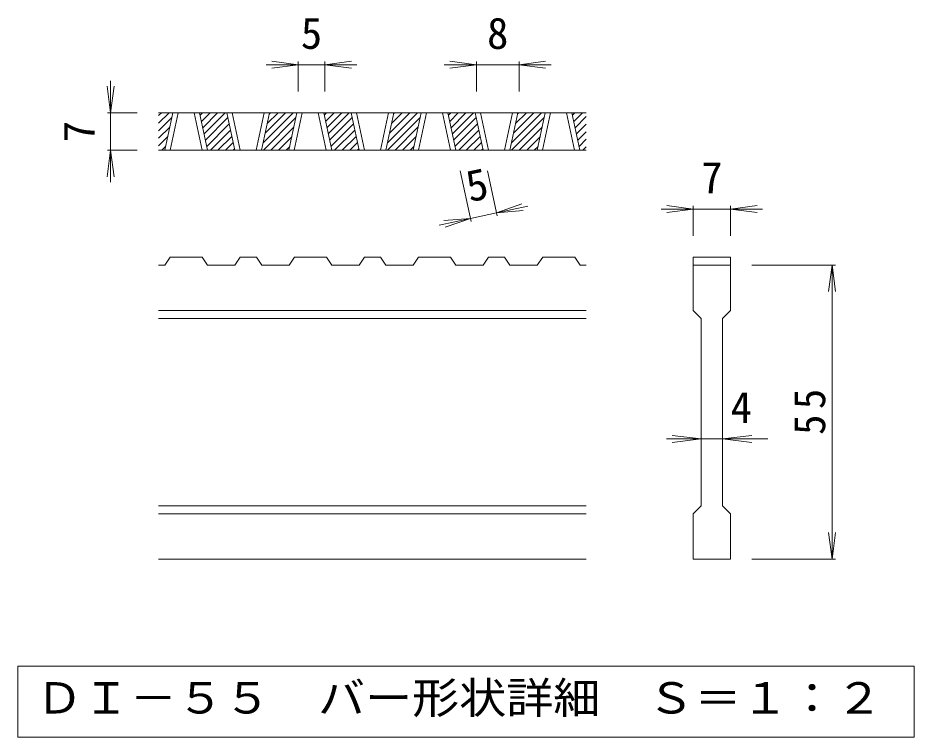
# Model space of a CAD drawing. Units: millimetres on the paper, enlarged 6 times, with parts at other scales. Extents: x -1125 to 1035, y -823 to 751.
# Drawn here: x 464 to 967, y -238 to 165 of the extents above; entities that cross this region are included whole.
import ezdxf
from ezdxf.enums import TextEntityAlignment as Align

# ---------------------------------------------------------------- set-up
doc = ezdxf.new("R2010")
doc.units = ezdxf.units.MM
doc.header["$LTSCALE"] = 6
doc.layers.add('D-0_通り芯', color=3, linetype='Continuous', lineweight=9)
doc.layers.add('D-4_寸法', color=7, linetype='Continuous', lineweight=9)
doc.styles.add('ＭＳ ゴシック', font='')
doc.styles.get('ＭＳ ゴシック').set_extended_font_data('MS Gothic')

msp = doc.modelspace()

# ---------------------------------------------------------------- linework, layer by layer
at = {"layer": 'D-0_通り芯'}
for p, q in [((782.742, 112.055), (542.742, 112.055)), ((542.742, 110.471), (544.326, 112.055)), ((542.742, 106.228), (548.569, 112.055)), ((546.183, 91.055), (550.677, 112.055)), ((549.183, 91.055), (553.677, 112.055)), ((562.677, 112.055), (567.171, 91.055)), ((565.677, 112.055), (570.171, 91.055)), ((565.969, 110.688), (567.336, 112.055)), ((566.717, 107.193), (571.579, 112.055)), ((567.465, 103.699), (575.822, 112.055)), ((568.213, 100.204), (580.064, 112.055)), ((585.51, 91.055), (581.016, 112.055)), ((588.51, 91.055), (584.016, 112.055)), ((602.004, 112.055), (597.51, 91.055)), ((605.016, 112.055), (600.522, 91.055)), ((601.414, 95.221), (618.248, 112.055)), ((602.569, 100.619), (614.005, 112.055)), ((603.724, 106.017), (609.763, 112.055)), ((604.879, 111.414), (605.52, 112.055)), ((615.862, 91.055), (620.356, 112.055)), ((618.862, 91.055), (623.356, 112.055)), ((632.356, 112.055), (636.85, 91.055)), ((635.356, 112.055), (639.85, 91.055)), ((635.649, 110.688), (637.016, 112.055)), ((636.396, 107.193), (641.258, 112.055)), ((637.144, 103.699), (645.501, 112.055)), ((637.892, 100.204), (649.744, 112.055)), ((655.19, 91.055), (650.696, 112.055)), ((658.19, 91.055), (653.696, 112.055)), ((671.684, 112.055), (667.19, 91.055)), ((674.696, 112.055), (670.202, 91.055)), ((671.093, 95.221), (687.927, 112.055)), ((672.248, 100.619), (683.685, 112.055)), ((673.403, 106.017), (679.442, 112.055)), ((674.559, 111.414), (675.199, 112.055)), ((685.541, 91.055), (690.035, 112.055)), ((688.541, 91.055), (693.035, 112.055)), ((702.035, 112.055), (706.529, 91.055)), ((705.035, 112.055), (709.529, 91.055)), ((705.328, 110.688), (706.695, 112.055)), ((706.076, 107.193), (710.938, 112.055)), ((706.824, 103.699), (715.18, 112.055)), ((707.571, 100.204), (719.423, 112.055)), ((724.869, 91.055), (720.375, 112.055)), ((727.869, 91.055), (723.375, 112.055)), ((741.363, 112.055), (736.869, 91.055)), ((744.375, 112.055), (739.881, 91.055)), ((740.772, 95.221), (757.607, 112.055)), ((741.928, 100.619), (753.364, 112.055)), ((743.083, 106.017), (749.121, 112.055)), ((744.238, 111.414), (744.879, 112.055)), ((755.221, 91.055), (759.715, 112.055)), ((758.221, 91.055), (762.715, 112.055)), ((771.715, 112.055), (776.209, 91.055)), ((774.715, 112.055), (779.209, 91.055)), ((775.007, 110.688), (776.374, 112.055)), ((775.755, 107.193), (780.617, 112.055)), ((542.742, 101.985), (550.096, 109.339)), ((568.961, 96.709), (581.596, 109.345)), ((569.709, 93.214), (582.344, 105.85)), ((601.491, 91.055), (619.775, 109.339)), ((638.64, 96.709), (651.276, 109.345)), ((639.388, 93.214), (652.024, 105.85)), ((671.17, 91.055), (689.454, 109.339)), ((708.319, 96.709), (720.955, 109.345)), ((709.067, 93.214), (721.703, 105.85)), ((740.849, 91.055), (759.133, 109.339)), ((776.503, 103.699), (782.742, 109.938)), ((777.251, 100.204), (782.742, 105.695)), ((542.742, 97.743), (548.941, 103.942)), ((571.792, 91.055), (583.092, 102.355)), ((605.733, 91.055), (618.62, 103.942)), ((641.471, 91.055), (652.771, 102.355)), ((675.412, 91.055), (688.299, 103.942)), ((711.151, 91.055), (722.451, 102.355)), ((745.092, 91.055), (757.978, 103.942)), ((777.999, 96.709), (782.742, 101.452)), ((542.742, 93.5), (547.785, 98.544)), ((576.035, 91.055), (583.84, 98.86)), ((609.976, 91.055), (617.465, 98.544)), ((645.714, 91.055), (653.519, 98.86)), ((679.655, 91.055), (687.144, 98.544)), ((715.393, 91.055), (723.199, 98.86)), ((749.334, 91.055), (756.823, 98.544)), ((778.746, 93.214), (782.742, 97.21)), ((782.742, 91.055), (542.742, 91.055)), ((544.539, 91.055), (546.63, 93.146)), ((580.277, 91.055), (584.588, 95.366)), ((584.52, 91.055), (585.336, 91.871)), ((614.218, 91.055), (616.31, 93.146)), ((649.957, 91.055), (654.267, 95.366)), ((654.199, 91.055), (655.015, 91.871)), ((683.898, 91.055), (685.989, 93.146)), ((719.636, 91.055), (723.946, 95.366)), ((723.878, 91.055), (724.694, 91.871)), ((753.577, 91.055), (755.668, 93.146)), ((780.83, 91.055), (782.742, 92.967)), ((546.235, 26.555), (549.235, 31.055)), ((567.223, 31.055), (549.235, 31.055)), ((567.223, 31.055), (570.223, 26.555)), ((585.563, 26.555), (588.563, 31.055)), ((597.563, 31.055), (588.563, 31.055)), ((597.563, 31.055), (600.575, 26.555)), ((615.914, 26.555), (618.914, 31.055)), ((636.902, 31.055), (618.914, 31.055)), ((636.902, 31.055), (639.902, 26.555)), ((655.242, 26.555), (658.242, 31.055)), ((667.242, 31.055), (658.242, 31.055)), ((667.242, 31.055), (670.254, 26.555)), ((685.593, 26.555), (688.593, 31.055)), ((706.581, 31.055), (688.593, 31.055)), ((706.581, 31.055), (709.581, 26.555)), ((724.921, 26.555), (727.921, 31.055)), ((736.921, 31.055), (727.921, 31.055)), ((736.921, 31.055), (739.933, 26.555)), ((755.273, 26.555), (758.273, 31.055)), ((776.261, 31.055), (758.273, 31.055)), ((776.261, 31.055), (779.261, 26.555)), ((842.742, 31.055), (842.742, 26.555)), ((546.235, 26.555), (542.742, 26.555)), ((585.563, 26.555), (570.223, 26.555)), ((615.914, 26.555), (600.575, 26.555)), ((655.242, 26.555), (639.902, 26.555)), ((685.593, 26.555), (670.254, 26.555)), ((724.921, 26.555), (709.581, 26.555)), ((755.273, 26.555), (739.933, 26.555)), ((782.742, 26.555), (779.261, 26.555)), ((842.742, 26.555), (863.742, 26.555)), ((842.742, 1.055), (842.742, 26.555)), ((863.742, 26.555), (863.742, 1.055)), ((782.742, 1.055), (542.742, 1.055)), ((842.742, 1.055), (847.242, -3.445)), ((859.242, -3.445), (863.742, 1.055)), ((782.742, -3.445), (542.742, -3.445)), ((847.242, -108.445), (847.242, -3.445)), ((859.242, -3.445), (859.242, -108.445)), ((782.742, -108.445), (542.742, -108.445)), ((842.742, -112.945), (847.242, -108.445)), ((859.242, -108.445), (863.742, -112.945)), ((782.742, -112.945), (542.742, -112.945)), ((842.742, -138.445), (842.742, -112.945)), ((863.742, -112.945), (863.742, -138.445)), ((782.742, -138.445), (542.742, -138.445)), ((863.742, -138.445), (842.742, -138.445))]:
    msp.add_line(p, q, dxfattribs=at)
msp.add_lwpolyline([(842.742, 31.055), (863.742, 31.055), (863.742, 26.555)], dxfattribs=at)
at = {"layer": 'D-0_通り芯', "color": 7}
msp.add_lwpolyline([(463.749, -198.445), (463.749, -238.316), (966.734, -238.316), (966.734, -198.445)], close=True, dxfattribs=at)
at = {"layer": 'D-4_寸法'}
for p, q in [((621.041, 139.055), (606.169, 141.013)), ((621.041, 140.855), (621.041, 124.055)), ((636.041, 139.055), (650.913, 141.013)), ((636.041, 140.855), (636.041, 124.055)), ((721.06, 139.055), (706.188, 141.013)), ((721.06, 140.855), (721.06, 124.055)), ((745.06, 139.055), (759.932, 141.013)), ((745.06, 140.855), (745.06, 124.055)), ((621.041, 139.055), (603.041, 139.055)), ((621.041, 139.055), (606.169, 137.097)), ((636.041, 139.055), (621.041, 139.055)), ((636.041, 139.055), (650.913, 137.097)), ((636.041, 139.055), (654.041, 139.055)), ((721.06, 139.055), (703.06, 139.055)), ((721.06, 139.055), (706.188, 137.097)), ((745.06, 139.055), (721.06, 139.055)), ((745.06, 139.055), (759.932, 137.097)), ((745.06, 139.055), (763.06, 139.055)), ((515.742, 112.055), (513.784, 126.927)), ((515.742, 112.055), (515.742, 130.055)), ((515.742, 112.055), (517.7, 126.927)), ((513.942, 112.055), (530.742, 112.055)), ((515.742, 112.055), (515.742, 91.055)), ((515.742, 91.055), (513.784, 76.183)), ((513.942, 91.055), (530.742, 91.055)), ((515.742, 91.055), (517.7, 76.183)), ((515.742, 91.055), (515.742, 73.055)), ((718.085, 51.074), (712.014, 79.442)), ((732.753, 54.213), (727.354, 79.442)), ((732.376, 55.973), (746.509, 61)), ((732.376, 55.973), (717.708, 52.834)), ((732.376, 55.973), (749.978, 59.74)), ((732.376, 55.973), (747.328, 57.171)), ((842.742, 58.055), (824.742, 58.055)), ((842.742, 58.055), (827.87, 60.013)), ((842.742, 58.055), (827.87, 56.097)), ((842.742, 59.855), (842.742, 43.055)), ((863.742, 58.055), (842.742, 58.055)), ((863.742, 58.055), (878.613, 60.013)), ((863.742, 59.855), (863.742, 43.055)), ((863.742, 58.055), (878.613, 56.097)), ((863.742, 58.055), (881.742, 58.055)), ((717.708, 52.834), (700.107, 49.068)), ((717.708, 52.834), (702.756, 51.637)), ((717.708, 52.834), (703.576, 47.808)), ((922.542, 26.555), (875.742, 26.555)), ((920.742, 26.555), (918.784, 11.684)), ((920.742, 26.555), (922.7, 11.684)), ((920.742, -138.445), (920.742, 26.555)), ((847.242, -70.945), (830.87, -68.987)), ((859.242, -70.945), (875.613, -68.987)), ((847.242, -70.945), (827.742, -70.945)), ((847.242, -70.945), (830.87, -72.903)), ((859.242, -70.945), (847.242, -70.945)), ((859.242, -70.945), (875.613, -72.903)), ((859.242, -70.945), (884.742, -70.945)), ((920.742, -138.445), (918.784, -123.573)), ((920.742, -138.445), (922.7, -123.573)), ((922.542, -138.445), (875.742, -138.445))]:
    msp.add_line(p, q, dxfattribs=at)

# ---------------------------------------------------------------- texts
at = {"layer": 'D-0_通り芯', "color": 2, "style": 'ＭＳ ゴシック', "width": 1.1}
msp.add_text('ＤＩ－５５\u3000バー形状詳細\u3000Ｓ＝１：２', height=17.6, dxfattribs=at).set_placement((473.742, -230.38), align=Align.BOTTOM_LEFT)
at = {"layer": 'D-4_寸法', "color": 2, "style": 'ＭＳ ゴシック'}
for s, p in [('5', (622.541, 142.655)), ('8', (727.06, 142.655)), ('7', (847.242, 61.655)), ('4', (863.742, -67.345))]:
    msp.add_text(s, height=17.6, dxfattribs=at).set_placement(p, align=Align.BOTTOM_LEFT)
for s, rotation, p in [('7', 90, (512.142, 95.555)), ('5', 12.079, (718.422, 56.669))]:
    msp.add_text(s, height=17.6, rotation=rotation, dxfattribs=at).set_placement(p, align=Align.BOTTOM_LEFT)
at = {"layer": 'D-4_寸法', "color": 2, "insert": (917.142, -68.695), "char_height": 17.6, "attachment_point": 7, "rotation": 90, "style": 'ＭＳ ゴシック'}
msp.add_mtext('\\T1.27;\\W0.95;55', dxfattribs=at)

doc.saveas('drawing.dxf')
